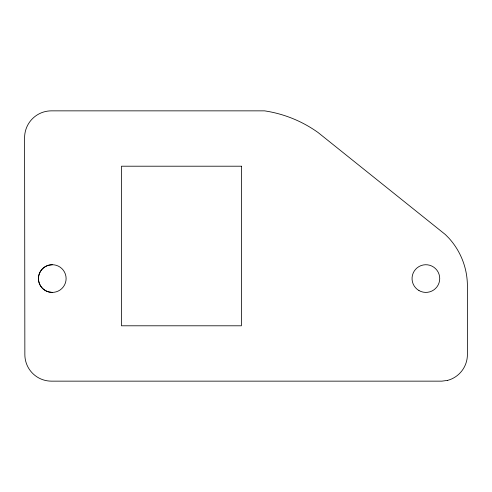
<?xml version="1.0" encoding="UTF-8"?>
<svg xmlns="http://www.w3.org/2000/svg" width="492" height="492" viewBox="0 0 492 492"><rect width="100%" height="100%" fill="white"/><g stroke="black" fill="none" stroke-linecap="round" stroke-linejoin="round"><path stroke-width="0.74" d="M52.275 264.727L48.696 265.2A13.838 13.838 0 0 0 48.696 291.928L52.275 292.402M447.609 380.39L441.871 381.146L51.408 381.146A26.55 26.55 0 0 1 24.858 354.597L24.6 137.662A26.808 26.808 0 0 1 51.408 110.854L264.555 110.854A123.246 123.246 0 0 1 318.146 132.582L445.315 234.512L448.852 238.091A71.125 71.125 0 0 1 467.4 285.987L467.4 354.597A26.703 26.703 0 0 1 447.609 380.39M241.387 166.204L121.462 166.204L121.462 325.796L241.387 325.796L241.387 166.204M418.969 290.551A13.838 13.838 0 0 0 439.725 278.564A13.838 13.838 0 0 0 418.969 266.578A13.838 13.838 0 0 0 418.969 290.551M45.356 290.551A13.838 13.838 0 0 0 66.112 278.564A13.838 13.838 0 0 0 45.356 266.578A13.838 13.838 0 0 0 45.356 290.551"/></g></svg>
